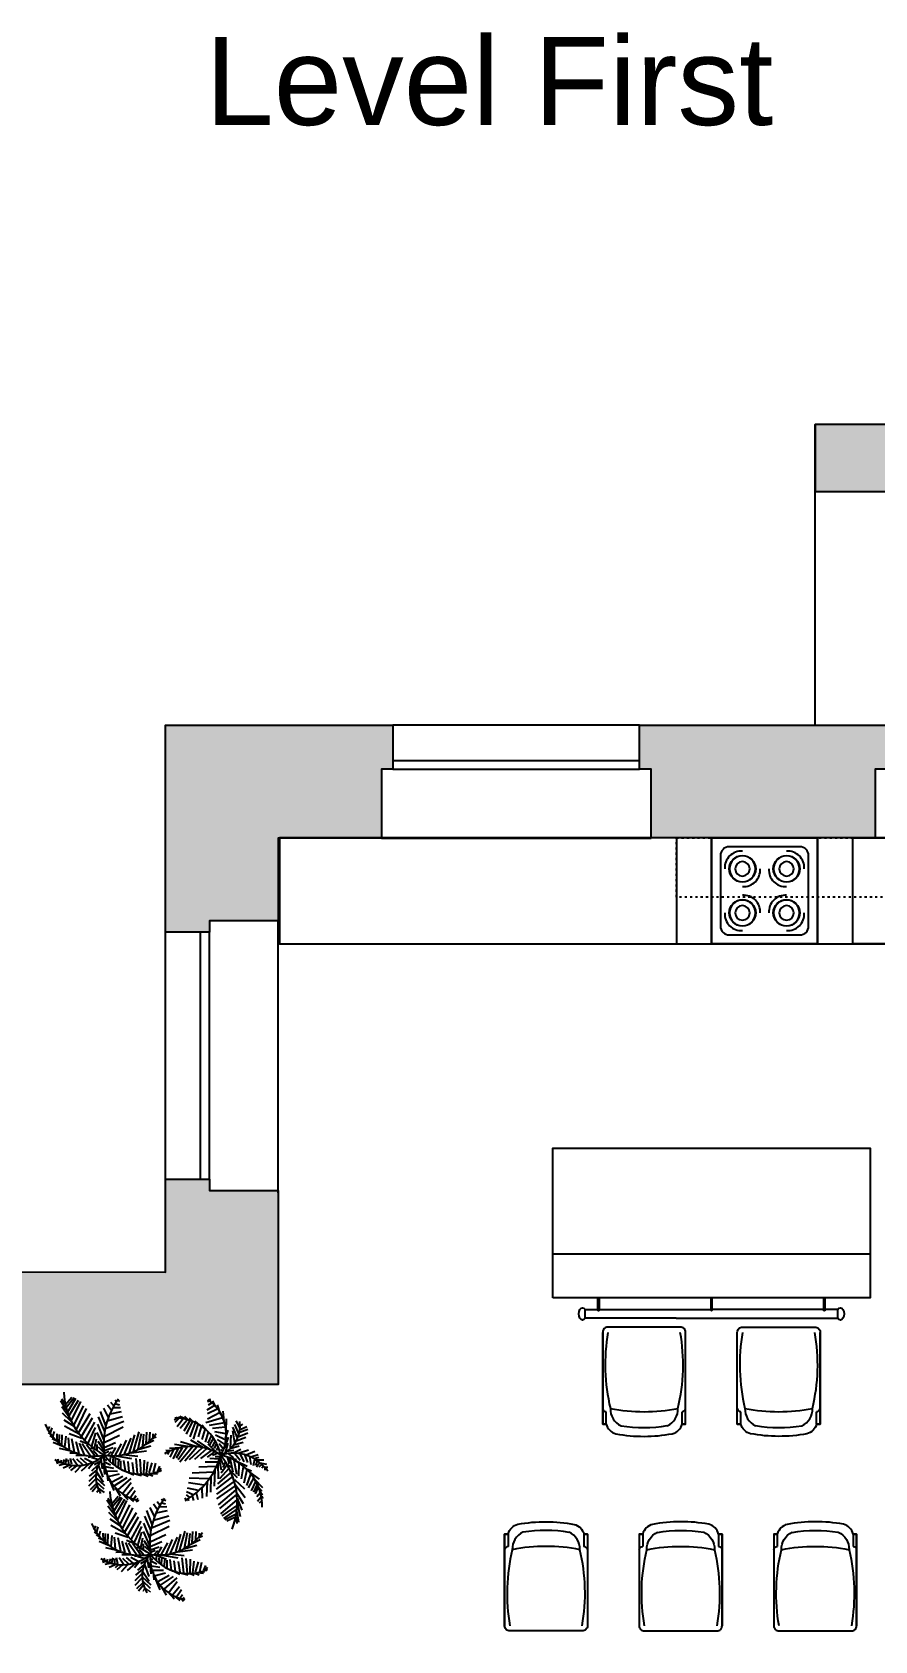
# Model space of a CAD drawing. Header units: millimetres. Extents: x 85048 to 158814, y 1395 to 38919.
# Drawn here: x 140445 to 145225, y 9225 to 18351 of the extents above; entities that cross this region are included whole.
import ezdxf

# ---------------------------------------------------------------- set-up
doc = ezdxf.new("R2010")
doc.units = ezdxf.units.MM
doc.linetypes.add('ACAD_ISO03W100', pattern=[30, 12, -18])
for name, color, linetype in [('furniture _san', 36, 'Continuous'), ('hatches', 8, 'Continuous'), ('wall', 5, 'Continuous')]:
    doc.layers.add(name, color=color, linetype=linetype)
doc.layers.add('txt', color=7, linetype='Continuous', lineweight=13)
doc.styles.get("Standard").update_dxf_attribs({"font": 'arial.ttf'})

# ---------------------------------------------------------------- blocks, each defined once
blk = doc.blocks.new('qweq443')
at = {"color": 0, "linetype": 'ByBlock'}
for points in [[(-1928, 1346), (-1361, 1912, -0.218656), (-1179, 1980), (1239, 1980, -0.267949), (1328, 1929), (1902, 1354, -0.414214), (1902, 1177), (787, 61, -0.190022), (646, 0), (-646, 0, -0.175263), (-783, 49), (-1922, 1188, -0.391474), (-1928, 1346, -1.414541)], [(-507, 1866), (520, 1866, -0.414214), (718, 1669), (718, 300, -0.414214), (520, 102), (-507, 102, -0.414214), (-705, 300), (-705, 1669, -0.414214), (-507, 1866, -0.767327)], [(847, 1464), (1209, 1773, -0.36828), (1326, 1773), (1760, 1339, -0.414214), (1760, 1184), (1090, 514, -0.57735), (798, 592), (798, 1346, -0.198062), (847, 1464, -1.003279)]]:
    blk.add_lwpolyline(points, format="xyb", dxfattribs=at)
blk.add_lwpolyline([(-1891, 1312), (-1326, 1877, -0.221211), (-1181, 1930), (1239, 1930, -0.296197), (1287, 1899), (1867, 1319, -0.414214), (1867, 1212), (751, 96, -0.188719), (646, 50), (-646, 50, -0.1719), (-749, 86), (-1886, 1224, -0.384159)], format="xyb", close=True, dxfattribs=at)
at = {"color": 8, "linetype": 'ByBlock'}
for points in [[(-705, 1547), (-1525, 1547)], [(-705, 1579), (-1507, 1579)], [(-688, 1750), (-1325, 1750)], [(-670, 1781), (-1307, 1781)], [(-705, 1345), (-1743, 1345)], [(-705, 1174), (-1720, 1174)], [(-705, 1376), (-1712, 1376)], [(-705, 1142), (-1688, 1142)], [(-705, 972), (-1507, 972)], [(-705, 940), (-1486, 940)], [(-705, 769), (-1315, 769)], [(-705, 738), (-1284, 738)], [(-705, 567), (-1113, 567)], [(-705, 535), (-1081, 535)], [(-705, 364), (-911, 364)], [(-705, 333), (-879, 333)]]:
    blk.add_lwpolyline(points, dxfattribs=at)
blk.add_lwpolyline([(-309, 1650), (315, 1650, -0.414214), (513, 1452), (513, 480, -0.414214), (315, 282), (-309, 282, -0.414214), (-507, 480), (-507, 1452, -0.414214), (-309, 1650, -0.767327)], format="xyb", dxfattribs=at)
at = {"color": 0, "linetype": 'ByBlock'}
for centre in [(282, 1451), (1116, 1309)]:
    blk.add_circle(centre, 201, dxfattribs=at)
at = {"color": 8, "linetype": 'ByBlock'}
for centre, radius in [((282, 1451), 134), ((282, 1451), 79.8), ((282, 1451), 30.4), ((1116, 1309), 134), ((1116, 1309), 79.8), ((1116, 1309), 30.4)]:
    blk.add_circle(centre, radius, dxfattribs=at)
blk = doc.blocks.new('kitchen furn 2 d')
at = {"color": 0}
for p, q in [((248.5, -600), (248.5, 0)), ((268.5, -600), (268.5, 0)), ((868.5, -600), (868.5, 0)), ((888.5, -600), (888.5, 0)), ((1076.6, -9.1), (1076.6, -600)), ((1096.6, -9.1), (1096.6, -600)), ((1116.6, -9.1), (1116.6, -600)), ((1716.6, 0), (1716.6, -600)), ((1736.6, 0), (1736.6, -600)), ((1756.6, 0), (1756.6, -600)), ((1756.6, -600), (2356.6, 0)), ((1756.6, 0), (2356.6, -600)), ((-643.4, -2441.9), (-643.4, -3041.9)), ((-43.4, -2441.9), (-43.4, -3041.9))]:
    blk.add_line(p, q, dxfattribs=at)
at = {"color": 0, "linetype": 'ByBlock'}
for p, q in [((520.8, -893.4), (237.9, -610.6)), ((248.5, -600), (531.4, -882.8)), ((520.8, -893.4), (531.2, -882.6)), ((531.4, -882.8), (520.8, -893.4))]:
    blk.add_line(p, q, dxfattribs=at)
at = {"color": 0, "ltscale": 600}
for p, q in [((-643.4, -2441.9), (-643.4, -3041.9)), ((-43.4, -2441.9), (-643.4, -2441.9)), ((-43.4, -3041.9), (-43.4, -2441.9)), ((-593.4, -2541.9), (-593.4, -2941.9)), ((-143.4, -2491.9), (-543.4, -2491.9)), ((-93.4, -2941.9), (-93.4, -2541.9)), ((-543.4, -2991.9), (-143.4, -2991.9)), ((-643.4, -3041.9), (-43.4, -3041.9))]:
    blk.add_line(p, q, dxfattribs=at)
at = {"color": 0, "linetype": 'ACAD_ISO03W100'}
blk.add_lwpolyline([(1716.6, 0), (1716.6, -359.1), (114.7, -359.1), (-308.4, -782.1), (-308.4, -3241.9), (-643.4, -3241.9), (-643.4, 0), (0, 0), (1716.6, 0)], dxfattribs=at)
at = {"color": 0}
blk.add_lwpolyline([(-43.4, -891.9), (248.5, -600), (2356.6, -600), (2356.6, 0), (-643.4, 0), (-643.4, -643.4), (-643.4, -5491.9), (-43.4, -5491.9), (-43.4, -891.9)], dxfattribs=at)
for points in [[(-643.4, -891.9), (-43.4, -891.9), (-43.4, -2241.9), (-643.4, -2241.9)], [(-643.4, -2441.9), (-43.4, -2441.9), (-43.4, -3041.9), (-643.4, -3041.9)], [(-43.4, -3041.9), (-643.4, -3041.9), (-643.4, -3241.9), (-43.4, -3241.9)]]:
    blk.add_lwpolyline(points, close=True, dxfattribs=at)
at = {"color": 0, "ltscale": 600}
for centre in [(-468.4, -2616.9), (-218.4, -2616.9), (-468.4, -2866.9), (-218.4, -2866.9)]:
    blk.add_circle(centre, 75, dxfattribs=at)
at = {"color": 0, "linetype": 'ACAD_ISO03W100'}
blk.add_arc((237.9, -610.6), 400, 224.68685, 314.47999, dxfattribs=at)
at = {"color": 0, "linetype": 'ByBlock'}
blk.add_arc((237.9, -610.6), 400, 315, 317.1491, dxfattribs=at)
at = {"color": 0, "ltscale": 600}
for centre, radius, start, end in [((-543.4, -2541.9), 50, 90, 180), ((-475.7, -2609.6), 93, 85.49745, 184.50255), ((-468.4, -2616.9), 73.8, 0, 180), ((-218.4, -2616.9), 73.8, 0, 180), ((-211.1, -2609.6), 93, 355.49745, 94.50255), ((-143.4, -2541.9), 50, 0, 90), ((-468.4, -2616.9), 73.8, 180, 0), ((-468.4, -2616.9), 41.3, 0, 180), ((-468.4, -2616.9), 41.3, 180, 0), ((-461.1, -2624.2), 93, 265.49745, 4.50255), ((-225.7, -2624.2), 93, 175.49745, 274.50255), ((-218.4, -2616.9), 73.8, 180, 0), ((-218.4, -2616.9), 41.3, 0, 180), ((-218.4, -2616.9), 41.3, 180, 0), ((-468.4, -2866.9), 73.8, 0, 180), ((-468.4, -2866.9), 41.3, 0, 180), ((-461.1, -2859.6), 93, 355.49745, 94.50255), ((-225.7, -2859.6), 93, 85.49745, 184.50255), ((-218.4, -2866.9), 73.8, 0, 180), ((-218.4, -2866.9), 41.3, 0, 180), ((-475.7, -2874.2), 93, 175.49745, 274.50255), ((-468.4, -2866.9), 73.8, 180, 0), ((-468.4, -2866.9), 41.3, 180, 0), ((-218.4, -2866.9), 73.8, 180, 0), ((-218.4, -2866.9), 41.3, 180, 0), ((-211.1, -2874.2), 93, 265.49745, 4.50255), ((-543.4, -2941.9), 50, 180, 270), ((-143.4, -2941.9), 50, 270, 0)]:
    blk.add_arc(centre, radius, start, end, dxfattribs=at)
at = {"color": 0, "xscale": 0.2500000000019715, "yscale": 0.2500000000019715, "rotation": 45}
blk.add_blockref('qweq443', (72.7, -716), dxfattribs=at)
blk = doc.blocks.new('bar 1')
h = blk.add_hatch(color=0)
edge = h.paths.add_edge_path()
edge.add_line((4.2, -850), (-4.2, -850))
edge.add_line((-4.2, -850), (-4.2, -915))
edge.add_ellipse((0.3, -915), major_axis=(0, -7.5), ratio=0.6, start_angle=-90, end_angle=90)
edge.add_line((4.8, -915), (4.8, -850))
edge.add_line((4.8, -850), (4.2, -850))
at = {"color": 0}
for p, q in [((-644.9, -915), (-644.9, -850)), ((-644.9, -850), (-635.9, -850)), ((-635.9, -850), (-635.9, -915)), ((4.2, -850), (-4.2, -850)), ((-4.2, -850), (-4.2, -915)), ((4.8, -850), (4.2, -850)), ((4.8, -915), (4.8, -850)), ((644.4, -850), (635.4, -850)), ((635.4, -850), (635.4, -915)), ((644.4, -915), (644.4, -850)), ((-716.9, -915), (-644.9, -915)), ((-716.9, -965), (-716.9, -915)), ((-200.3, -965), (-716.9, -965)), ((-635.9, -915), (-0.3, -915)), ((-200.3, -965), (716.4, -965)), ((635.4, -915), (-0.3, -915)), ((716.4, -915), (644.4, -915)), ((716.4, -965), (716.4, -915)), ((-596.6, -1565), (-596.6, -1495)), ((596.6, -1565), (596.6, -1495))]:
    blk.add_line(p, q, dxfattribs=at)
blk.add_lwpolyline([(-900, -850), (-900, 0), (900, 0), (900, -850)], close=True, dxfattribs=at)
for points in [[(-900, -600), (900, -600)], [(-596.6, -1565), (-616.6, -1565), (-616.6, -1045)], [(596.6, -1565), (616.6, -1565), (616.6, -1045)], [(-146.6, -1565), (-166.6, -1565), (-166.6, -1495)], [(146.6, -1565), (166.6, -1565), (166.6, -1495)]]:
    blk.add_lwpolyline(points, dxfattribs=at)
for points in [[(-616.6, -1045), (-616.6, -1565), (-596.6, -1565), (-596.6, -1565, 0.268172), (-541.3, -1620.5, 0.092665), (-221.8, -1619.8, 0.274698), (-166.6, -1565), (-166.6, -1565), (-146.6, -1565), (-146.6, -1045, 0.414214), (-176.6, -1015), (-586.6, -1015, 0.414214), (-616.6, -1045, 7.595754)], [(616.6, -1045), (616.6, -1565), (596.6, -1565), (596.6, -1565, -0.268172), (541.3, -1620.5, -0.092665), (221.8, -1619.8, -0.274698), (166.6, -1565), (166.6, -1565), (146.6, -1565), (146.6, -1045, -0.414214), (176.6, -1015), (586.6, -1015, -0.414214), (616.6, -1045, -7.595754)]]:
    blk.add_lwpolyline(points, format="xyb", dxfattribs=at)
for centre, radius, start, end in [((457.6, -1228.3), 1060.2, 170.0389, 193.51788), ((-1220.8, -1228.3), 1060.2, 346.48212, 9.9611), ((1220.8, -1228.3), 1060.2, 170.0389, 193.51788), ((-457.6, -1228.3), 1060.2, 346.48212, 9.9611), ((-594.3, -1472.1), 22.9, 193.16638, 264.16507), ((-470.6, -1480.9), 102.7, 177.33072, 245.84755), ((-381.6, -508.5), 986.5, 258.80003, 281.19997), ((-292.6, -1480.9), 102.7, 294.15245, 2.66928), ((-168.9, -1472.1), 22.9, 275.83493, 346.83362), ((168.9, -1472.1), 22.9, 193.16638, 264.16507), ((292.6, -1480.9), 102.7, 177.33072, 245.84755), ((381.6, -508.5), 986.5, 258.80003, 281.19997), ((470.6, -1480.9), 102.7, 294.15245, 2.66928), ((594.3, -1472.1), 22.9, 275.83493, 346.83362), ((-383.2, -765.5), 819.4, 260.91226, 279.31897), ((383.2, -765.5), 819.4, 260.68103, 279.08774)]:
    blk.add_arc(centre, radius, start, end, dxfattribs=at)
at = {"color": 0, "extrusion": (0, 0, -1)}
for centre, major_axis, start_param, end_param in [((-731.6, -940), (0, -35), -0.775193, 3.916786), ((731.1, -940), (0, -35), 2.366399, 7.058379), ((-640.4, -915), (0, -7.5), -1.570796, 1.570796), ((0.3, -915), (0, -7.5), 4.712389, 7.853982), ((639.9, -915), (0, -7.5), -1.570796, 1.570796)]:
    blk.add_ellipse(centre, major_axis=major_axis, ratio=0.6, start_param=start_param, end_param=end_param, dxfattribs=at)
blk = doc.blocks.new('chair 075')
at = {"color": 0}
blk.add_line((215, -550), (215, -480), dxfattribs=at)
blk.add_lwpolyline([(235, -30), (235, -550), (215, -550), (215, -550, -0.268172), (159.7, -605.5, -0.092665), (-159.8, -604.9, -0.274698), (-215, -550), (-215, -550), (-235, -550), (-235, -30, -0.414214), (-205, 0), (205, 0, -0.414214), (235, -30, -7.595754)], format="xyb", dxfattribs=at)
for points in [[(215, -550), (235, -550), (235, -30)], [(-235, -550), (-215, -550), (-215, -480)]]:
    blk.add_lwpolyline(points, dxfattribs=at)
for centre, radius, start, end in [((839.2, -213.4), 1060.2, 170.0389, 193.51788), ((-839.2, -213.4), 1060.2, 346.48212, 9.9611), ((-212.7, -457.2), 22.9, 193.16638, 264.16507), ((-89, -466), 102.7, 177.33072, 245.84755), ((0, 506.5), 986.5, 258.80003, 281.19997), ((89, -466), 102.7, 294.15245, 2.66928), ((212.7, -457.2), 22.9, 275.83493, 346.83362), ((1.6, 249.4), 819.4, 260.68103, 279.08774)]:
    blk.add_arc(centre, radius, start, end, dxfattribs=at)

msp = doc.modelspace()

# ---------------------------------------------------------------- hatches: boundary and pattern name
at = {"layer": 'hatches', "true_color": 0x474847}
h = msp.add_hatch(color=59, dxfattribs=at)
h.paths.add_polyline_path([(152605.9, 16125), (150446, 16125), (150446.1, 14419.5), (149601.5, 14419.5), (149601.5, 14169.7), (149666.5, 14169.7), (149666.5, 13779.4), (150771, 13779.4), (150771, 13379.2), (151086, 13379.2), (151086, 15485), (152540.9, 15485), (152540.9, 15875.2), (152605.9, 15875.2), (152605.9, 16125)])
h.paths.add_polyline_path([(153670.9, 15485), (153670.9, 15875.2), (153605.9, 15875.2), (153605.9, 16125), (154635.9, 16125), (154635.9, 15875.2), (154570.9, 15875.2), (154570.9, 15485)])
h.paths.add_polyline_path([(155700.9, 15485), (155700.9, 15875.2), (155635.9, 15875.2), (155635.9, 16125), (157860.9, 16125), (157860.9, 14025), (157600.9, 14025), (157600.9, 14175), (157220.9, 14175), (157220.9, 15485)])
h.paths.add_polyline_path([(151086, 12479.2), (151086, 10964.2), (157600.9, 10964.2), (157600.9, 11219.2), (157860.9, 11219.2), (157860.9, 10324.2), (156980.6, 10324.2), (156980.6, 9974.2), (156600.6, 9974.2), (156600.6, 10579.2), (154871, 10579.2), (154871, 9759.2), (154671, 9759.2), (154671, 9839.2), (154241, 9839.2), (154241, 10579.2), (152351, 10579.2), (152351, 10579.2), (151971, 10579.2), (151971, 10579.2), (150771, 10579.2), (150771, 12479.2)])
h.paths.add_polyline_path([(151411.4, 7079.4), (151411.4, 7199.4), (151991, 7199.4), (151991, 7799.4), (152111, 7799.4), (152111, 7199.4), (154241, 7199.4), (154241, 8209.3), (154671, 8209.3), (154671, 8289.3), (154871, 8289.3), (154871, 7719.3), (156600.6, 7719.3), (156600.6, 8119.3), (156980.6, 8119.3), (156980.6, 7079.3), (156080.8, 7079.5), (156080.8, 3019.4), (155075.6, 3019.4), (155075.6, 3149.4), (154725.4, 3149.4), (154725.4, 3339.4), (154790.4, 3339.4), (154790.4, 3659.4), (155440.8, 3659.4), (155440.8, 5669.4), (153401, 5669.4), (153401, 5789.4), (153501.1, 5787.2), (153501.1, 5887.2), (153621.1, 5887.2), (153621.1, 5787.2), (155440.8, 5789.4), (155440.8, 7079.4), (153621.1, 7077.2), (153621.1, 6687.2), (153501.1, 6687.2), (153501.1, 7077.2), (151991, 7079.4)])
h.paths.add_polyline_path([(153675.2, 3019.4), (152630, 3019.4), (152630, 1519.4), (150855.2, 1519.4), (150855.2, 1769.4), (150920.2, 1769.4), (150920.2, 2159.4), (151990.8, 2159.4), (151990.6, 5668.9), (151411.4, 5668.9), (151411.4, 5788.9), (152501, 5788.9), (152501, 5669.4), (152370.8, 5669.4), (152370.8, 3659.4), (153960.4, 3659.4), (153960.4, 3339.4), (154025.4, 3339.4), (154025.4, 3149.4), (153675.2, 3149.4)])
h.paths.add_polyline_path([(147340.8, 7869.4), (147340.8, 3659.4), (146770.7, 3659.4), (146770.7, 3269.4), (146705.7, 3269.4), (146705.7, 3019.4), (147080.7, 3019.3), (147080.7, 1519.4), (148855.6, 1519.4), (148855.6, 1769.4), (148790.6, 1769.4), (148790.6, 2159.4), (147720.8, 2159.4), (147720.8, 6429.3), (150290.9, 6429.3), (150290.9, 5668.9), (150511.4, 5668.9), (150511.4, 5788.9), (150410.9, 5788.9), (150410.9, 7079.4), (150511.4, 7079.4), (150511.4, 7199.4), (150290.9, 7199.4), (150290.9, 6549.3), (147720.8, 6549.3), (147720.8, 7869.4)])
h.paths.add_polyline_path([(144140.8, 2699.6), (144140.8, 3019.4), (143875.4, 3019.4), (143875.4, 3269.4), (143940.4, 3269.4), (143940.4, 3659.4), (144059.8, 3659.4), (145240.8, 3659.4), (145240.8, 3269.4), (145305.8, 3269.4), (145305.8, 3019.4), (145040.7, 3019.4), (145040.7, 2699.6)])
h.paths.add_polyline_path([(142475.8, 3019.4), (141200.8, 3019.4), (141200.8, 4194.4), (141450.8, 4194.4), (141450.8, 4129.4), (141840.8, 4129.4), (141840.8, 3659.4), (142410.8, 3659.4), (142410.8, 3269.4), (142475.8, 3269.4)])
h.paths.add_polyline_path([(140316.3, 6759.4), (141840.8, 6759.4), (141840.8, 5659.4), (141450.8, 5659.4), (141450.8, 5594.4), (141200.8, 5594.4), (141200.8, 6119.4), (140251.3, 6119.4), (140251.3, 6369.4), (140316.3, 6369.4), (140316.3, 6759.4)])
h.paths.add_polyline_path([(138250.8, 8119.4), (138250.8, 9319.4), (138500.8, 9319.4), (138500.8, 9254.4), (138890.8, 9254.4), (138890.8, 8184.4), (138500.8, 8184.4), (138500.8, 8119.4)])
h.paths.add_polyline_path([(140316.3, 10679.4), (140316.3, 11069.4), (140251.3, 11069.4), (140251.3, 11318.7), (141200.8, 11317.2), (141200.8, 11844.4), (141450.8, 11844.4), (141450.8, 11779.4), (141840.8, 11779.4), (141840.8, 10679.4)])
h.paths.add_polyline_path([(141840.8, 13309.4), (141450.8, 13309.4), (141450.8, 13244.4), (141200.8, 13244.4), (141200.8, 14419.5), (142490.8, 14419.4), (142490.8, 14169.4), (142425.8, 14169.4), (142425.8, 13779.1), (141840.8, 13779.1)])
h.paths.add_polyline_path([(143890.4, 14419.4), (145290.8, 14419.4), (145290.8, 14169.4), (145225.8, 14169.4), (145225.8, 13779.1), (143955.4, 13779.4), (143955.4, 14169.4), (143890.4, 14169.4)])
h.paths.add_polyline_path([(146690.7, 14419.4), (148601.5, 14419.4), (148601.5, 14169.7), (148536.5, 14169.7), (148536.5, 13779.4), (147980.8, 13779.4), (147980.8, 10589.2), (147722, 10589.2), (147722, 9569.4), (147341.8, 9569.4), (147341.8, 10679.4), (146669.3, 10679.4), (146669.3, 10779.2), (147341.8, 10779.2), (147340.8, 13779.4), (146755.7, 13779.4), (146755.7, 14169.4), (146690.7, 14169.4), (146690.7, 14419.4)])
h.paths.add_polyline_path([(149036, 16124.9), (148516, 16124.9), (148516, 15744.9), (149036, 15744.9)])
h.paths.add_polyline_path([(145405.6, 16125.2), (144885.6, 16125.2), (144885.6, 15745.2), (145405.6, 15745.2)])
edge = h.paths.add_edge_path()
edge.add_line((144885.6, 16125), (150446, 16125))

# ---------------------------------------------------------------- linework, layer by layer
at = {"layer": 'furniture _san', "color": 252, "ltscale": 100, "true_color": 0x8c8c8c}
for p, q in [((140639.9, 10534.6, 2.5), (140607.1, 10586.1, 2.5)), ((140632.9, 10566.6, 2.5), (140613.3, 10595.7, 2.5)), ((140634.4, 10565.6, 2.5), (140670.5, 10608, 2.5)), ((140638.7, 10549.1, 2.5), (140683.5, 10605, 2.5)), ((140645.5, 10520, 2.5), (140693.8, 10601.1, 2.5)), ((140655.5, 10502.5, 2.5), (140708.8, 10591.3, 2.5)), ((140924.2, 10580.4, 2.5), (140916.2, 10591.1, 2.5)), ((140930.5, 10590, 2.5), (140941, 10583.2, 2.5)), ((141457.2, 10581.6, 2.5), (141452.3, 10597.6, 2.5)), ((141487.4, 10552, 2.5), (141470.8, 10586.1, 2.5)), ((140659.5, 10489, 2.5), (140612.8, 10552.2, 2.5)), ((140668.6, 10466.6, 2.5), (140617.4, 10516.3, 2.5)), ((140666.8, 10470.5, 2.5), (140720.9, 10583.5, 2.5)), ((140681.6, 10447.2, 2.5), (140737.2, 10559.2, 2.5)), ((140696.4, 10423.9, 2.5), (140754.2, 10542.6, 2.5)), ((140708, 10405.4, 2.5), (140775.1, 10515.4, 2.5)), ((140857.9, 10412.3, 2.5), (140822.2, 10495.8, 2.5)), ((140863.4, 10447.1, 2.5), (140833.7, 10526.7, 2.5)), ((140877.9, 10492.6, 2.5), (140852, 10545, 2.5)), ((140871.1, 10472.3, 2.5), (140958.3, 10497.9, 2.5)), ((140894.4, 10531.2, 2.5), (140871.8, 10562.3, 2.5)), ((140887.4, 10513.8, 2.5), (140951.6, 10527, 2.5)), ((140907.7, 10558.2, 2.5), (140891.9, 10576.7, 2.5)), ((140901.4, 10548.6, 2.5), (140946.8, 10549.3, 2.5)), ((140919.4, 10569.8, 2.5), (140939.7, 10564.8, 2.5)), ((141316.4, 10481.7, 2.5), (141283.4, 10498.7, 2.5)), ((141333.9, 10475.9, 2.5), (141311.5, 10497.7, 2.5)), ((141479.6, 10559.8, 2.5), (141436.2, 10533.7, 2.5)), ((141452.4, 10584.8, 2.5), (141438.8, 10580.3, 2.5)), ((141495.2, 10539.9, 2.5), (141439.2, 10512.2, 2.5)), ((141510.8, 10520.1, 2.5), (141439.4, 10482.3, 2.5)), ((141462.1, 10574.1, 2.5), (141442.8, 10561.5, 2.5)), ((141513.8, 10511.3, 2.5), (141496.1, 10564, 2.5)), ((141534.3, 10471.2, 2.5), (141528.2, 10527.1, 2.5)), ((140535, 10419, 2.5), (140544.5, 10440.2, 2.5)), ((140548.3, 10396.6, 2.5), (140537.5, 10406.4, 2.5)), ((140548, 10399.5, 2.5), (140557.8, 10434.3, 2.5)), ((140562.3, 10382, 2.5), (140571.1, 10412, 2.5)), ((140686.6, 10438.5, 2.5), (140626.4, 10477.5, 2.5)), ((140711.5, 10397.7, 2.5), (140629.5, 10442.6, 2.5)), ((140726.5, 10387.9, 2.5), (140787.1, 10491.1, 2.5)), ((140744.3, 10362.6, 2.5), (140800.7, 10465.9, 2.5)), ((140761.7, 10343.1, 2.5), (140804.7, 10435.9, 2.5)), ((140782.7, 10329.5, 2.5), (140806, 10404.9, 2.5)), ((140850.9, 10329.1, 2.5), (140814.3, 10407.7, 2.5)), ((140851.9, 10366.8, 2.5), (140817.2, 10455.1, 2.5)), ((140853.1, 10385.2, 2.5), (140960.6, 10438.8, 2.5)), ((140860.6, 10429.7, 2.5), (140964.9, 10471.7, 2.5)), ((141019.7, 10299.1, 2.5), (141051.2, 10410.3, 2.5)), ((141091.1, 10343.2, 2.5), (141095.3, 10409, 2.5)), ((141110.9, 10360.5, 2.5), (141113.8, 10408, 2.5)), ((141263.2, 10487.7, 2.5), (141250.6, 10477.4, 2.5)), ((141275.8, 10485.2, 2.5), (141253.6, 10464.4, 2.5)), ((141265.1, 10489, 2.5), (141262.2, 10493.5, 2.5)), ((141300, 10481.7, 2.5), (141267.3, 10439.1, 2.5)), ((141288.3, 10486.9, 2.5), (141275.7, 10493.7, 2.5)), ((141323.3, 10475.4, 2.5), (141284.8, 10429, 2.5)), ((141338.8, 10472.6, 2.5), (141305.2, 10414.5, 2.5)), ((141353.3, 10467.1, 2.5), (141318.9, 10397.7, 2.5)), ((141359.1, 10466.6, 2.5), (141336.7, 10488.4, 2.5)), ((141368.8, 10464.3, 2.5), (141339.3, 10383.1, 2.5)), ((141385.4, 10451.5, 2.5), (141358.7, 10370.1, 2.5)), ((141398.9, 10447.5, 2.5), (141369.7, 10471.3, 2.5)), ((141403.8, 10440, 2.5), (141386.7, 10381.8, 2.5)), ((141425.2, 10423.9, 2.5), (141407.1, 10367.3, 2.5)), ((141439.8, 10414.1, 2.5), (141408.6, 10449.5, 2.5)), ((141442.7, 10409.6, 2.5), (141425.6, 10351.5, 2.5)), ((141524.5, 10490.5, 2.5), (141430.8, 10461.8, 2.5)), ((141535.4, 10461.2, 2.5), (141448.3, 10447.5, 2.5)), ((141540.3, 10436.6, 2.5), (141467.8, 10430.2, 2.5)), ((141545.4, 10399.3, 2.5), (141480.5, 10410.6, 2.5)), ((141541.7, 10375.5, 2.5), (141556.9, 10419.6, 2.5)), ((141546.3, 10414.8, 2.5), (141547.8, 10484.2, 2.5)), ((141611.4, 10373.6, 2.5), (141583.9, 10437.1, 2.5)), ((141595.1, 10348.1, 2.5), (141584, 10415.8, 2.5)), ((141619, 10395.7, 2.5), (141595.4, 10453.1, 2.5)), ((141623.6, 10435.1, 2.5), (141602.1, 10472.4, 2.5)), ((141618.1, 10384.4, 2.5), (141668.3, 10404.2, 2.5)), ((141623.8, 10409.5, 2.5), (141668.2, 10425.5, 2.5)), ((141639, 10453.6, 2.5), (141625.5, 10444.8, 2.5)), ((141625.6, 10423.5, 2.5), (141663.3, 10441.5, 2.5)), ((140568.6, 10375.2, 2.5), (140547.5, 10388.9, 2.5)), ((140585.7, 10358.7, 2.5), (140559.1, 10370.4, 2.5)), ((140622.5, 10326.5, 2.5), (140563.6, 10351, 2.5)), ((140587.2, 10357.7, 2.5), (140586.4, 10399.3, 2.5)), ((140598.2, 10345, 2.5), (140599.4, 10396.3, 2.5)), ((140665.9, 10301.1, 2.5), (140600.7, 10316, 2.5)), ((140613.3, 10335.3, 2.5), (140615.2, 10394.3, 2.5)), ((140631.3, 10323.6, 2.5), (140637.3, 10385.5, 2.5)), ((140656.6, 10309.9, 2.5), (140650.8, 10376.7, 2.5)), ((140727.8, 10373.4, 2.5), (140654.6, 10398.9, 2.5)), ((140686.2, 10296.1, 2.5), (140671.1, 10371.7, 2.5)), ((140711.1, 10288.3, 2.5), (140694, 10354.2, 2.5)), ((140741.6, 10279.4, 2.5), (140714.5, 10346.3, 2.5)), ((140772.2, 10336.3, 2.5), (140717.8, 10357.9, 2.5)), ((140776.3, 10273.4, 2.5), (140729.1, 10342.4, 2.5)), ((140800.3, 10274.2, 2.5), (140753.6, 10337.4, 2.5)), ((140804.3, 10310, 2.5), (140775.2, 10317.9, 2.5)), ((140799.5, 10315.8, 2.5), (140810.3, 10371.9, 2.5)), ((140814.6, 10306.1, 2.5), (140814.6, 10339, 2.5)), ((140851.4, 10306.8, 2.5), (140818.8, 10355.4, 2.5)), ((140855.7, 10290.3, 2.5), (140821.6, 10323.4, 2.5)), ((140852.9, 10322.3, 2.5), (140918.6, 10351, 2.5)), ((140853.4, 10349.4, 2.5), (140940.6, 10391.5, 2.5)), ((140854.4, 10304.9, 2.5), (140904.1, 10322, 2.5)), ((140892.6, 10274.6, 2.5), (140919.6, 10321.2, 2.5)), ((140915.1, 10276.4, 2.5), (140951.9, 10343, 2.5)), ((140943.2, 10280.2, 2.5), (140980, 10363.2, 2.5)), ((140968.3, 10285.8, 2.5), (141007.3, 10375.7, 2.5)), ((140997.3, 10294.4, 2.5), (141027.1, 10393, 2.5)), ((141044.2, 10310.6, 2.5), (141117.7, 10331.5, 2.5)), ((141046.7, 10314.4, 2.5), (141064.7, 10401.5, 2.5)), ((141072.3, 10330.7, 2.5), (141079.2, 10397.5, 2.5)), ((141079, 10334.6, 2.5), (141136.2, 10363.3, 2.5)), ((141128.2, 10374, 2.5), (141148.7, 10382.6, 2.5)), ((141131.7, 10382.7, 2.5), (141131.6, 10399.1, 2.5)), ((141287.3, 10319.5, 2.5), (141223.5, 10316.5, 2.5)), ((141272.8, 10316.5, 2.5), (141242.2, 10258.1, 2.5)), ((141328.9, 10327.2, 2.5), (141253.4, 10338.1, 2.5)), ((141295.1, 10320.2, 2.5), (141261.5, 10262.1, 2.5)), ((141325.1, 10324.7, 2.5), (141273.2, 10252.6, 2.5)), ((141356, 10327.7, 2.5), (141282, 10239, 2.5)), ((141368.6, 10329.4, 2.5), (141287.2, 10353.6, 2.5)), ((141378.3, 10322.9, 2.5), (141311, 10245, 2.5)), ((141408.4, 10318.9, 2.5), (141336.1, 10252.8, 2.5)), ((141416.1, 10319.6, 2.5), (141344.2, 10362.8, 2.5)), ((141433.6, 10313.9, 2.5), (141366.1, 10253, 2.5)), ((141464.6, 10304.1, 2.5), (141382, 10359.5, 2.5)), ((141462.2, 10392.3, 2.5), (141442.1, 10347.2, 2.5)), ((141490.8, 10293.3, 2.5), (141444.1, 10339.9, 2.5)), ((141472.9, 10375.8, 2.5), (141450.9, 10337.9, 2.5)), ((141482.7, 10360.7, 2.5), (141466.4, 10326.6, 2.5)), ((141488.6, 10343.1, 2.5), (141478.1, 10317.1, 2.5)), ((141543.7, 10363.9, 2.5), (141484.4, 10391.8, 2.5)), ((141498.4, 10323.8, 2.5), (141488.8, 10304.8, 2.5)), ((141537, 10340.4, 2.5), (141497.2, 10368, 2.5)), ((141529.4, 10314, 2.5), (141505, 10343.1, 2.5)), ((141557.1, 10381.2, 2.5), (141536.2, 10320.6, 2.5)), ((141555.4, 10345.9, 2.5), (141540.2, 10293.2, 2.5)), ((141572.5, 10391.2, 2.5), (141568.1, 10317.8, 2.5)), ((141573.9, 10317.3, 2.5), (141619.4, 10331.8, 2.5)), ((141583.8, 10289.4, 2.5), (141629.2, 10312.5, 2.5)), ((141588.3, 10337.3, 2.5), (141641.5, 10352.6, 2.5)), ((141601.8, 10358.9, 2.5), (141656.8, 10379.6, 2.5)), ((140588.2, 10247.3, 2.5), (140580.2, 10241.5, 2.5)), ((140604.5, 10239.5, 2.5), (140582.5, 10231.9, 2.5)), ((140597.3, 10241.5, 2.5), (140591.8, 10256, 2.5)), ((140633.9, 10228.7, 2.5), (140596.3, 10220.2, 2.5)), ((140607.6, 10237.5, 2.5), (140612.1, 10251.1, 2.5)), ((140619.6, 10229.7, 2.5), (140628.9, 10253.9, 2.5)), ((140662.7, 10223.7, 2.5), (140620.4, 10204.5, 2.5)), ((140635.1, 10230.6, 2.5), (140642.6, 10258.6, 2.5)), ((140652.7, 10224.7, 2.5), (140651.7, 10252.8, 2.5)), ((140699.5, 10290.3, 2.5), (140658.4, 10289.5, 2.5)), ((140669.7, 10224.6, 2.5), (140662.4, 10259.5, 2.5)), ((140702.8, 10219.6, 2.5), (140676.7, 10258.4, 2.5)), ((140757.7, 10274.4, 2.5), (140692.3, 10275.8, 2.5)), ((140733.9, 10221.3, 2.5), (140698.3, 10255.4, 2.5)), ((140756, 10228.9, 2.5), (140719.1, 10261.1, 2.5)), ((140768.8, 10228.9, 2.5), (140722.7, 10187.5, 2.5)), ((140785, 10237.5, 2.5), (140741.9, 10260, 2.5)), ((140807.6, 10272.2, 2.5), (140762.7, 10265.7, 2.5)), ((140796.1, 10241.3, 2.5), (140764, 10201.8, 2.5)), ((140817.6, 10254.7, 2.5), (140782.8, 10263.6, 2.5)), ((140817.4, 10274.1, 2.5), (140790.5, 10305.2, 2.5)), ((140832.7, 10245, 2.5), (140797.6, 10223.9, 2.5)), ((140847.8, 10152.9, 2.5), (140821.9, 10221.8, 2.5)), ((140845, 10201.3, 2.5), (140837.4, 10255.6, 2.5)), ((140857.8, 10168.3, 2.5), (140852.2, 10232.3, 2.5)), ((140854.5, 10255.5, 2.5), (140867.8, 10249.6, 2.5)), ((140855.7, 10290.3, 2.5), (140880.3, 10301.8, 2.5)), ((140855.7, 10241, 2.5), (140889.9, 10224.3, 2.5)), ((140876.5, 10279.6, 2.5), (140896.1, 10299.8, 2.5)), ((140882.5, 10275.7, 2.5), (140944.2, 10252.1, 2.5)), ((140888.1, 10244.7, 2.5), (140889.1, 10265.9, 2.5)), ((140904.9, 10231, 2.5), (140903.9, 10259.1, 2.5)), ((140910.9, 10276.5, 2.5), (141008.9, 10259.5, 2.5)), ((140917.4, 10217.4, 2.5), (140918.4, 10255.1, 2.5)), ((140932.5, 10207.6, 2.5), (140937.2, 10251.2, 2.5)), ((140949, 10196.9, 2.5), (140949, 10246.2, 2.5)), ((140961.5, 10282, 2.5), (141044.7, 10271.8, 2.5)), ((140973.9, 10189, 2.5), (140965.8, 10249.1, 2.5)), ((140995.7, 10183, 2.5), (140989.1, 10242.1, 2.5)), ((141008.9, 10292.4, 2.5), (141093.1, 10303.5, 2.5)), ((141021.7, 10177.1, 2.5), (141013.7, 10237.2, 2.5)), ((141043.3, 10174.1, 2.5), (141034.5, 10259.3, 2.5)), ((141063.6, 10169.1, 2.5), (141057.5, 10255.3, 2.5)), ((141078.9, 10172.9, 2.5), (141082.1, 10250.3, 2.5)), ((141094.4, 10173.8, 2.5), (141101.4, 10240.5, 2.5)), ((141109.7, 10177.6, 2.5), (141126, 10235.6, 2.5)), ((141133.6, 10181.3, 2.5), (141146.1, 10233.5, 2.5)), ((141226.4, 10303.5, 2.5), (141204.2, 10304, 2.5)), ((141219.7, 10297, 2.5), (141213, 10281.9, 2.5)), ((141247.7, 10308.7, 2.5), (141225.7, 10266.6, 2.5)), ((141460.7, 10305.8, 2.5), (141400, 10260, 2.5)), ((141498.9, 10238.6, 2.5), (141427.2, 10239.1, 2.5)), ((141482.1, 10298.3, 2.5), (141438.4, 10266.7, 2.5)), ((141504.6, 10255.1, 2.5), (141452.3, 10259.7, 2.5)), ((141494.7, 10287.2, 2.5), (141468.6, 10276.7, 2.5)), ((141509.3, 10268.9, 2.5), (141482.2, 10268.4, 2.5)), ((141497.9, 10231.6, 2.5), (141499.4, 10144.8, 2.5)), ((141506.5, 10252.1, 2.5), (141516.5, 10194.5, 2.5)), ((141509.3, 10268.9, 2.5), (141527, 10224.8, 2.5)), ((141524.7, 10300.3, 2.5), (141514.9, 10311, 2.5)), ((141550.3, 10222.8, 2.5), (141517.6, 10175.9, 2.5)), ((141540.5, 10237.8, 2.5), (141527.1, 10207.7, 2.5)), ((141548.3, 10230, 2.5), (141571.6, 10211, 2.5)), ((141548.9, 10301, 2.5), (141589.5, 10306, 2.5)), ((141551, 10268.1, 2.5), (141562.8, 10228.8, 2.5)), ((141558.6, 10285.9, 2.5), (141586.8, 10263.6, 2.5)), ((141560.7, 10265.9, 2.5), (141604.3, 10253.6, 2.5)), ((141566.5, 10261.1, 2.5), (141583.4, 10184.4, 2.5)), ((141588.8, 10252.1, 2.5), (141603.8, 10169.8, 2.5)), ((141595.4, 10288.4, 2.5), (141625.6, 10250.3, 2.5)), ((141605.3, 10243.5, 2.5), (141664.6, 10215.7, 2.5)), ((141613.8, 10289.7, 2.5), (141672.7, 10308.7, 2.5)), ((141618, 10232.5, 2.5), (141615.5, 10160.3, 2.5)), ((141625.4, 10284.4, 2.5), (141646, 10240, 2.5)), ((141648.7, 10282.4, 2.5), (141667.3, 10236.7, 2.5)), ((141658.4, 10280.1, 2.5), (141707.6, 10301.4, 2.5)), ((141677.8, 10271.3, 2.5), (141685.8, 10225.2, 2.5)), ((141684.6, 10269.3, 2.5), (141726.1, 10281.3, 2.5)), ((141706, 10253.2, 2.5), (141698.4, 10218.4, 2.5)), ((141705, 10259, 2.5), (141730.1, 10266.8, 2.5)), ((141721.5, 10246.2, 2.5), (141711, 10220.1, 2.5)), ((141712.8, 10251.2, 2.5), (141759.2, 10251.4, 2.5)), ((141735.1, 10233.7, 2.5), (141716.9, 10211.1, 2.5)), ((141749.7, 10228.1, 2.5), (141731.4, 10209.9, 2.5)), ((141737.1, 10234.9, 2.5), (141774.8, 10227.4, 2.5)), ((140673, 10219.7, 2.5), (140653.2, 10202.4, 2.5)), ((140695.8, 10218.6, 2.5), (140662.7, 10190.7, 2.5)), ((140724.1, 10219.4, 2.5), (140687.8, 10179.9, 2.5)), ((140803.4, 10140.6, 2.5), (140765.6, 10102.1, 2.5)), ((140807.9, 10170.6, 2.5), (140766.1, 10129.2, 2.5)), ((140811.4, 10195.7, 2.5), (140769.1, 10160.1, 2.5)), ((140816.4, 10219.9, 2.5), (140780.8, 10188.1, 2.5)), ((140805.2, 10153.1, 2.5), (140856.1, 10106.4, 2.5)), ((140807.2, 10129.9, 2.5), (140852.1, 10087, 2.5)), ((140809.7, 10183.1, 2.5), (140847.3, 10125.8, 2.5)), ((140859.5, 10213.8, 2.5), (140907.2, 10204.9, 2.5)), ((140863.1, 10189.6, 2.5), (140928.5, 10188.3, 2.5)), ((140869.6, 10179.9, 2.5), (140873.6, 10133.4, 2.5)), ((140875.9, 10156.6, 2.5), (140939.8, 10172.7, 2.5)), ((140881.4, 10142.1, 2.5), (140908.2, 10078, 2.5)), ((140895.7, 10124.6, 2.5), (140959.3, 10160, 2.5)), ((140910.2, 10104.1, 2.5), (140984.2, 10152.1, 2.5)), ((140932.1, 10081.8, 2.5), (141006, 10146.2, 2.5)), ((140978.4, 10186.1, 2.5), (141021.3, 10166.4, 2.5)), ((141029.3, 10172.2, 2.5), (141065.6, 10162.3, 2.5)), ((141073.4, 10171, 2.5), (141102.7, 10160.2, 2.5)), ((141100.2, 10172.8, 2.5), (141129.6, 10162, 2.5)), ((141118.5, 10174.6, 2.5), (141155.6, 10172.5, 2.5)), ((141146.3, 10181.2, 2.5), (141160.6, 10180.2, 2.5)), ((141157.1, 10187.9, 2.5), (141168.9, 10216, 2.5)), ((141168.4, 10188.9, 2.5), (141172.9, 10185.9, 2.5)), ((141169.6, 10190.8, 2.5), (141176.9, 10205.3, 2.5)), ((141448.1, 10143.6, 2.5), (141335.8, 10147.7, 2.5)), ((141473, 10181.2, 2.5), (141353, 10176, 2.5)), ((141487.4, 10214, 2.5), (141390.6, 10211.1, 2.5)), ((141457.7, 10158.4, 2.5), (141456.3, 10067.7, 2.5)), ((141481.7, 10197.5, 2.5), (141477.4, 10102.7, 2.5)), ((141581.6, 10157.6, 2.5), (141488.1, 10086.2, 2.5)), ((141573.7, 10182.4, 2.5), (141496.7, 10115.3, 2.5)), ((141560.1, 10203.5, 2.5), (141508.1, 10144.1, 2.5)), ((141566.9, 10192.9, 2.5), (141607.8, 10151, 2.5)), ((141592.4, 10141, 2.5), (141648.8, 10087.8, 2.5)), ((141642.3, 10211.9, 2.5), (141631.1, 10144.7, 2.5)), ((141661.8, 10194.6, 2.5), (141644.8, 10119.4, 2.5)), ((141652, 10205.4, 2.5), (141689.9, 10189.3, 2.5)), ((141683.2, 10170, 2.5), (141661.3, 10106.6, 2.5)), ((141700.8, 10147.2, 2.5), (141670.1, 10093.1, 2.5)), ((141678.3, 10181.8, 2.5), (141731.8, 10141.7, 2.5)), ((141712.5, 10129.1, 2.5), (141686.6, 10076, 2.5)), ((141707.6, 10140.9, 2.5), (141751.4, 10094.5, 2.5)), ((141757.5, 10216.1, 2.5), (141747.9, 10205.6, 2.5)), ((141759.4, 10213.1, 2.5), (141782.7, 10211.1, 2.5)), ((141765.3, 10208.3, 2.5), (141764.4, 10192.8, 2.5)), ((141771.1, 10199.3, 2.5), (141780.8, 10201.3, 2.5)), ((140808.4, 10115.4, 2.5), (140774.4, 10082.6, 2.5)), ((140812.5, 10101.8, 2.5), (140785.4, 10070, 2.5)), ((140812.5, 10068.9, 2.5), (140821.3, 10082.4, 2.5)), ((140819, 10092.1, 2.5), (140853.9, 10066.7, 2.5)), ((140896.4, 10002.9, 2.5), (140932.4, 10045.3, 2.5)), ((140900.6, 9986.4, 2.5), (140945.5, 10042.3, 2.5)), ((140907.4, 9957.3, 2.5), (140955.7, 10038.4, 2.5)), ((140915.3, 10095.4, 2.5), (140943.6, 10046.8, 2.5)), ((140950.4, 10067.1, 2.5), (140988, 10026.2, 2.5)), ((140956.7, 10060.3, 2.5), (141006.5, 10123.9, 2.5)), ((140979, 10048.6, 2.5), (141018.8, 10096.8, 2.5)), ((140991, 10040.8, 2.5), (141020.1, 10016.4, 2.5)), ((141001.3, 10036.8, 2.5), (141030.3, 10078.3, 2.5)), ((141023.1, 10030.9, 2.5), (141035.6, 10050.2, 2.5)), ((141362.4, 10051.7, 2.5), (141320.7, 10069.5, 2.5)), ((141337.3, 10039.7, 2.5), (141320.8, 10052.5, 2.5)), ((141389.4, 10077.7, 2.5), (141325.4, 10091.8, 2.5)), ((141421.2, 10109, 2.5), (141331.1, 10121.2, 2.5)), ((141352.8, 10045.4, 2.5), (141359.7, 10022.1, 2.5)), ((141375.9, 10064.7, 2.5), (141383.9, 10027.1, 2.5)), ((141406.7, 10093.3, 2.5), (141409, 10034.9, 2.5)), ((141438.5, 10128.8, 2.5), (141433.2, 10044.1, 2.5)), ((141587.6, 10127.2, 2.5), (141490.2, 10057.6, 2.5)), ((141597.4, 10103.7, 2.5), (141491.3, 10030.5, 2.5)), ((141600.4, 10082.1, 2.5), (141499.3, 9997.2, 2.5)), ((141604.5, 10054.8, 2.5), (141508.1, 9975.1, 2.5)), ((141597.4, 10112.2, 2.5), (141653.9, 10037.7, 2.5)), ((141603.4, 10064.8, 2.5), (141642.5, 10004.6, 2.5)), ((141722.2, 10114.1, 2.5), (141700.2, 10067.7, 2.5)), ((141727.2, 10098.1, 2.5), (141710.9, 10059.7, 2.5)), ((141739.9, 10065.7, 2.5), (141719.7, 10041.9, 2.5)), ((141745.9, 10043.9, 2.5), (141722.8, 10016.1, 2.5)), ((141728.2, 10096.5, 2.5), (141747.6, 10075, 2.5)), ((141737, 10074.5, 2.5), (141750.7, 10053.4, 2.5)), ((141746.8, 10046.6, 2.5), (141752.7, 10033.4, 2.5)), ((140901.9, 9971.9, 2.5), (140869, 10023.4, 2.5)), ((140921.5, 9926.3, 2.5), (140874.8, 9989.5, 2.5)), ((140894.8, 10003.9, 2.5), (140875.3, 10033, 2.5)), ((140930.5, 9903.9, 2.5), (140879.3, 9953.6, 2.5)), ((140917.4, 9939.8, 2.5), (140970.8, 10028.6, 2.5)), ((140928.8, 9907.8, 2.5), (140982.8, 10020.8, 2.5)), ((140943.6, 9884.5, 2.5), (140999.1, 9996.5, 2.5)), ((140958.4, 9861.2, 2.5), (141016.2, 9979.9, 2.5)), ((140969.9, 9842.7, 2.5), (141037, 9952.7, 2.5)), ((141030.6, 10026, 2.5), (141041.7, 10013.4, 2.5)), ((141036.4, 10025, 2.5), (141046.9, 10034.6, 2.5)), ((141125.3, 9884.4, 2.5), (141095.7, 9964, 2.5)), ((141139.8, 9929.9, 2.5), (141114, 9982.3, 2.5)), ((141156.3, 9968.5, 2.5), (141133.8, 9999.6, 2.5)), ((141149.3, 9951.1, 2.5), (141213.5, 9964.3, 2.5)), ((141169.6, 9995.5, 2.5), (141153.8, 10014, 2.5)), ((141163.3, 9985.9, 2.5), (141208.7, 9986.6, 2.5)), ((141186.1, 10017.7, 2.5), (141178.1, 10028.4, 2.5)), ((141181.4, 10007.1, 2.5), (141201.7, 10002.1, 2.5)), ((141192.4, 10027.4, 2.5), (141202.9, 10020.5, 2.5)), ((141319, 10025.6, 2.5), (141312.2, 10036.2, 2.5)), ((141328.7, 10031.9, 2.5), (141331.6, 10018.9, 2.5)), ((141608.5, 10027.4, 2.5), (141513.1, 9946.3, 2.5)), ((141605.8, 9993.6, 2.5), (141520.9, 9934.2, 2.5)), ((141607.8, 9973.5, 2.5), (141530.7, 9919.2, 2.5)), ((141606.9, 9958, 2.5), (141616, 9897.6, 2.5)), ((141607.6, 10007.6, 2.5), (141624.5, 9930.9, 2.5)), ((141608.5, 10031.7, 2.5), (141635, 9965.5, 2.5)), ((141749.9, 10020.8, 2.5), (141732.5, 10005.3, 2.5)), ((140796.9, 9856.3, 2.5), (140806.4, 9877.5, 2.5)), ((140810, 9836.8, 2.5), (140819.7, 9871.6, 2.5)), ((140948.6, 9875.8, 2.5), (140888.4, 9914.8, 2.5)), ((140973.4, 9835, 2.5), (140891.4, 9880, 2.5)), ((140988.5, 9825.2, 2.5), (141049.1, 9928.4, 2.5)), ((141006.3, 9799.9, 2.5), (141062.6, 9903.2, 2.5)), ((141023.6, 9780.5, 2.5), (141066.7, 9873.2, 2.5)), ((141113.8, 9804.2, 2.5), (141079.2, 9892.5, 2.5)), ((141119.8, 9849.6, 2.5), (141084.2, 9933.1, 2.5)), ((141115.1, 9822.5, 2.5), (141222.6, 9876.2, 2.5)), ((141122.6, 9867, 2.5), (141226.8, 9909, 2.5)), ((141133.1, 9909.6, 2.5), (141220.3, 9935.2, 2.5)), ((141602.2, 9944.2, 2.5), (141538.5, 9911.4, 2.5)), ((141599.4, 9927.4, 2.5), (141549.2, 9903.4, 2.5)), ((141600.3, 9925.9, 2.5), (141606.4, 9891.3, 2.5)), ((140810.2, 9833.9, 2.5), (140799.4, 9843.7, 2.5)), ((140830.6, 9812.5, 2.5), (140809.5, 9826.2, 2.5)), ((140847.6, 9796, 2.5), (140821, 9807.7, 2.5)), ((140824.3, 9819.3, 2.5), (140833, 9849.3, 2.5)), ((140884.5, 9763.8, 2.5), (140825.6, 9788.4, 2.5)), ((140849.1, 9795, 2.5), (140848.3, 9836.6, 2.5)), ((140860.2, 9782.4, 2.5), (140861.4, 9833.7, 2.5)), ((140875.2, 9772.6, 2.5), (140877.2, 9831.6, 2.5)), ((140893.3, 9760.9, 2.5), (140899.2, 9822.8, 2.5)), ((140918.6, 9747.2, 2.5), (140912.8, 9814, 2.5)), ((140989.7, 9810.7, 2.5), (140916.5, 9836.2, 2.5)), ((140948.2, 9733.4, 2.5), (140933.1, 9809.1, 2.5)), ((140973, 9725.6, 2.5), (140955.9, 9791.5, 2.5)), ((141003.6, 9716.7, 2.5), (140976.5, 9783.6, 2.5)), ((141034.1, 9773.6, 2.5), (140979.7, 9795.2, 2.5)), ((141038.2, 9710.7, 2.5), (140991, 9779.7, 2.5)), ((141062.3, 9711.5, 2.5), (141015.6, 9774.7, 2.5)), ((141044.7, 9766.8, 2.5), (141067.9, 9842.2, 2.5)), ((141061.5, 9753.1, 2.5), (141072.2, 9809.2, 2.5)), ((141112.9, 9766.4, 2.5), (141076.2, 9845, 2.5)), ((141076.5, 9743.4, 2.5), (141076.5, 9776.3, 2.5)), ((141113.4, 9744.1, 2.5), (141080.8, 9792.7, 2.5)), ((141114.9, 9759.6, 2.5), (141180.5, 9788.3, 2.5)), ((141115.4, 9786.7, 2.5), (141202.6, 9828.8, 2.5)), ((141177.1, 9713.8, 2.5), (141213.9, 9780.4, 2.5)), ((141205.2, 9717.5, 2.5), (141242, 9800.5, 2.5)), ((141230.2, 9723.1, 2.5), (141269.3, 9813, 2.5)), ((141259.3, 9731.7, 2.5), (141289.1, 9830.3, 2.5)), ((141281.6, 9736.4, 2.5), (141313.1, 9847.6, 2.5)), ((141306.2, 9747.9, 2.5), (141379.6, 9768.8, 2.5)), ((141308.7, 9751.7, 2.5), (141326.7, 9838.8, 2.5)), ((141334.2, 9768.1, 2.5), (141341.2, 9834.8, 2.5)), ((141341, 9771.9, 2.5), (141398.1, 9800.6, 2.5)), ((141353, 9780.5, 2.5), (141357.2, 9846.3, 2.5)), ((141372.8, 9797.8, 2.5), (141375.8, 9845.3, 2.5)), ((141390.1, 9811.3, 2.5), (141410.7, 9819.9, 2.5)), ((141393.6, 9820, 2.5), (141393.6, 9836.5, 2.5)), ((140850.2, 9684.6, 2.5), (140842.2, 9678.9, 2.5)), ((140866.5, 9676.8, 2.5), (140844.4, 9669.2, 2.5)), ((140859.2, 9678.8, 2.5), (140853.7, 9693.3, 2.5)), ((140927.9, 9738.4, 2.5), (140862.7, 9753.3, 2.5)), ((140869.5, 9674.8, 2.5), (140874, 9688.4, 2.5)), ((140881.5, 9667, 2.5), (140890.8, 9691.2, 2.5)), ((140897.1, 9667.9, 2.5), (140904.6, 9695.9, 2.5)), ((140914.6, 9662, 2.5), (140913.6, 9690.1, 2.5)), ((140961.5, 9727.6, 2.5), (140920.4, 9726.8, 2.5)), ((140931.7, 9661.9, 2.5), (140924.4, 9696.8, 2.5)), ((140964.8, 9656.9, 2.5), (140938.7, 9695.7, 2.5)), ((141019.6, 9711.7, 2.5), (140954.2, 9713.1, 2.5)), ((140995.9, 9658.6, 2.5), (140960.2, 9692.7, 2.5)), ((141017.9, 9666.2, 2.5), (140981, 9698.4, 2.5)), ((141047, 9674.8, 2.5), (141003.9, 9697.3, 2.5)), ((141069.5, 9709.5, 2.5), (141024.7, 9703, 2.5)), ((141058, 9678.6, 2.5), (141026, 9639.1, 2.5)), ((141066.2, 9747.3, 2.5), (141037.2, 9755.2, 2.5)), ((141079.6, 9692, 2.5), (141044.7, 9700.9, 2.5)), ((141079.3, 9711.4, 2.5), (141052.5, 9742.5, 2.5)), ((141094.6, 9682.3, 2.5), (141059.5, 9661.2, 2.5)), ((141117.7, 9727.6, 2.5), (141083.5, 9760.8, 2.5)), ((141106.9, 9638.6, 2.5), (141099.4, 9692.9, 2.5)), ((141116.4, 9742.2, 2.5), (141166, 9759.3, 2.5)), ((141116.4, 9692.8, 2.5), (141129.7, 9686.9, 2.5)), ((141117.7, 9727.6, 2.5), (141142.2, 9739.1, 2.5)), ((141117.7, 9678.3, 2.5), (141151.8, 9661.6, 2.5)), ((141138.5, 9716.9, 2.5), (141158, 9737.1, 2.5)), ((141144.5, 9713, 2.5), (141206.2, 9689.4, 2.5)), ((141150, 9682, 2.5), (141151, 9703.3, 2.5)), ((141154.5, 9711.9, 2.5), (141181.5, 9758.5, 2.5)), ((141166.8, 9668.3, 2.5), (141165.8, 9696.4, 2.5)), ((141172.8, 9713.8, 2.5), (141270.9, 9696.8, 2.5)), ((141179.4, 9654.7, 2.5), (141180.4, 9692.4, 2.5)), ((141194.4, 9644.9, 2.5), (141199.2, 9688.5, 2.5)), ((141211, 9634.2, 2.5), (141210.9, 9683.6, 2.5)), ((141223.5, 9719.3, 2.5), (141306.7, 9709.2, 2.5)), ((141235.8, 9626.3, 2.5), (141227.7, 9686.4, 2.5)), ((141257.6, 9620.4, 2.5), (141251.1, 9679.5, 2.5)), ((141270.8, 9729.7, 2.5), (141355.1, 9740.8, 2.5)), ((141283.7, 9614.4, 2.5), (141275.6, 9674.5, 2.5)), ((141305.3, 9611.4, 2.5), (141296.4, 9696.6, 2.5)), ((141325.6, 9606.4, 2.5), (141319.5, 9692.6, 2.5)), ((141340.9, 9610.2, 2.5), (141344.1, 9687.6, 2.5)), ((141356.4, 9611.1, 2.5), (141363.4, 9677.8, 2.5)), ((141371.7, 9614.9, 2.5), (141387.9, 9672.9, 2.5)), ((140895.8, 9666, 2.5), (140858.2, 9657.5, 2.5)), ((140924.7, 9661, 2.5), (140882.3, 9641.8, 2.5)), ((140934.9, 9657, 2.5), (140915.2, 9639.7, 2.5)), ((140957.8, 9655.9, 2.5), (140924.7, 9628, 2.5)), ((140986.1, 9656.7, 2.5), (140949.8, 9617.3, 2.5)), ((141030.7, 9666.2, 2.5), (140984.6, 9624.8, 2.5)), ((141069.9, 9607.9, 2.5), (141028, 9566.5, 2.5)), ((141073.4, 9633, 2.5), (141031, 9597.4, 2.5)), ((141078.4, 9657.2, 2.5), (141042.8, 9625.4, 2.5)), ((141067.1, 9590.5, 2.5), (141118, 9543.7, 2.5)), ((141071.6, 9620.4, 2.5), (141109.3, 9563.1, 2.5)), ((141109.7, 9590.2, 2.5), (141083.9, 9659.1, 2.5)), ((141119.7, 9605.6, 2.5), (141114.2, 9669.6, 2.5)), ((141121.5, 9651.1, 2.5), (141169.1, 9642.2, 2.5)), ((141125, 9626.9, 2.5), (141190.4, 9625.6, 2.5)), ((141131.5, 9617.2, 2.5), (141135.6, 9570.7, 2.5)), ((141137.8, 9593.9, 2.5), (141201.7, 9610, 2.5)), ((141157.6, 9561.9, 2.5), (141221.3, 9597.3, 2.5)), ((141172.2, 9541.5, 2.5), (141246.1, 9589.4, 2.5)), ((141194, 9519.1, 2.5), (141267.9, 9583.5, 2.5)), ((141240.3, 9623.4, 2.5), (141283.2, 9603.8, 2.5)), ((141291.2, 9609.5, 2.5), (141327.6, 9599.6, 2.5)), ((141335.3, 9608.3, 2.5), (141364.7, 9597.5, 2.5)), ((141362.2, 9610.1, 2.5), (141391.5, 9599.3, 2.5)), ((141380.5, 9611.9, 2.5), (141417.6, 9609.8, 2.5)), ((141395.5, 9618.6, 2.5), (141408, 9670.8, 2.5)), ((141408.3, 9618.5, 2.5), (141422.6, 9617.5, 2.5)), ((141419.1, 9625.3, 2.5), (141430.8, 9653.3, 2.5)), ((141430.3, 9626.2, 2.5), (141434.9, 9623.2, 2.5)), ((141431.6, 9628.1, 2.5), (141438.9, 9642.6, 2.5)), ((141065.4, 9577.9, 2.5), (141027.5, 9539.4, 2.5)), ((141070.4, 9552.7, 2.5), (141036.3, 9520, 2.5)), ((141074.4, 9539.1, 2.5), (141047.4, 9507.3, 2.5)), ((141069.1, 9567.2, 2.5), (141114, 9524.3, 2.5)), ((141143.3, 9579.4, 2.5), (141170.2, 9515.3, 2.5)), ((141177.2, 9532.7, 2.5), (141205.6, 9484.1, 2.5)), ((141212.3, 9504.4, 2.5), (141250, 9463.6, 2.5)), ((141218.6, 9497.6, 2.5), (141268.4, 9561.2, 2.5)), ((141240.9, 9485.9, 2.5), (141280.7, 9534.1, 2.5)), ((141263.2, 9474.1, 2.5), (141292.3, 9515.6, 2.5)), ((141253, 9478.1, 2.5), (141282.1, 9453.7, 2.5)), ((141285.1, 9468.2, 2.5), (141297.6, 9487.5, 2.5)), ((141292.6, 9463.3, 2.5), (141303.6, 9450.7, 2.5)), ((141298.3, 9462.3, 2.5), (141308.9, 9471.9, 2.5))]:
    msp.add_line(p, q, dxfattribs=at)
at = {"layer": 'furniture _san', "color": 252, "lineweight": 5, "true_color": 0x8c8c8c}
for p, q in [((141074.4, 9506.2, 2.5), (141083.2, 9519.7, 2.5)), ((141081, 9529.4, 2.5), (141115.8, 9504, 2.5))]:
    msp.add_line(p, q, dxfattribs=at)
at = {"layer": 'furniture _san', "color": 252, "ltscale": 100, "true_color": 0x8c8c8c}
for centre, radius, start, end in [((141047.1, 10657.5, 2.5), 423.6, 183.00389, 242.83885), ((141271, 10344, 2.5), 420.5, 143.21042, 188.3946), ((141305.6, 10394.7, 2.5), 240.4, 330.65503, 55.51438), ((140793.7, 10571.7, 2.5), 298.7, 203.20884, 281.33742), ((141256.8, 10225, 2.5), 263.5, 11.36699, 90.51608), ((141441.8, 10446.5, 2.5), 183, 293.26888, 7.09617), ((140901.2, 10578.8, 2.5), 304, 260.77532, 324.42942), ((141350.3, 10024, 2.5), 304, 56.74308, 120.39718), ((140696.9, 10455, 2.5), 235.7, 238.41931, 310.89812), ((140989.7, 10155.6, 2.5), 183, 137.30112, 211.12841), ((141093, 10258.4, 2.5), 240.4, 174.68727, 259.54662), ((141068.5, 10433.3, 2.5), 263.5, 215.39923, 294.54832), ((141108.2, 10389, 2.5), 420.5, 299.17818, 344.36236), ((141185, 10011.5, 2.5), 423.6, 338.97165, 38.80661), ((141451.4, 9986.8, 2.5), 298.7, 359.1766, 77.30518), ((141587.3, 10053.9, 2.5), 235.7, 34.38707, 106.86588), ((141309, 10094.8, 2.5), 423.6, 183.00389, 242.83885), ((141532.9, 9781.3, 2.5), 420.5, 143.21042, 188.3946), ((141055.7, 10009, 2.5), 298.7, 203.20884, 281.33742), ((141163.1, 10016.1, 2.5), 304, 260.77532, 324.42942), ((140958.8, 9892.3, 2.5), 235.7, 238.41931, 310.89812), ((141251.6, 9592.9, 2.5), 183, 137.30112, 211.12841), ((141355, 9695.7, 2.5), 240.4, 174.68727, 259.54662), ((141330.4, 9870.6, 2.5), 263.5, 215.39923, 294.54832)]:
    msp.add_arc(centre, radius, start, end, dxfattribs=at)
at = {"layer": 'wall', "color": 18, "true_color": 0x000000}
for p, q in [((144885.6, 14419.5, 2.5), (144885.6, 16125, 2.5)), ((143890.4, 14419.4, 2.5), (142490.8, 14419.4, 2.5)), ((142425.8, 13779.1, 2.3), (143955.4, 13779.1, 2.3)), ((141200.8, 11844.4, 2.5), (141200.8, 13244.4, 2.5)), ((141400.8, 11844.4, 2.5), (141400.8, 13244.4, 2.5)), ((141450.8, 11844.4, 2.5), (141450.8, 13244.4, 2.5)), ((141840.8, 11766.1, 2.5), (141840.8, 13309.4, 2.5))]:
    msp.add_line(p, q, dxfattribs=at)
at = {"layer": 'wall', "color": 5, "elevation": 2.5}
for points in [[(145405.6, 16125.2), (144885.6, 16125.2), (144885.6, 15745.2), (145405.6, 15745.2)], [(141840.8, 13309.4), (141450.8, 13309.4), (141450.8, 13244.4), (141200.8, 13244.4), (141200.8, 14419.5), (142490.8, 14419.4), (142490.8, 14169.4), (142425.8, 14169.4), (142425.8, 13779.1), (141840.8, 13779.1), (141840.8, 13309.4)], [(143890.4, 14419.4), (145290.8, 14419.4), (145290.8, 14169.4), (145225.8, 14169.4), (145225.8, 13779.1), (143955.4, 13779.4), (143955.4, 14169.4), (143890.4, 14169.4), (143890.4, 14419.4)], [(140316.3, 10679.4), (140316.3, 11069.4), (140251.3, 11069.4), (140251.3, 11318.7), (141200.8, 11317.2), (141200.8, 11844.4), (141450.8, 11844.4), (141450.8, 11779.4), (141840.8, 11779.4), (141840.8, 10679.4), (140316.3, 10679.4)]]:
    msp.add_lwpolyline(points, close=True, dxfattribs=at)
msp.add_lwpolyline([(141200.8, 13244.4), (141200.8, 14419.5), (142490.8, 14419.4), (142490.8, 14169.4), (142425.8, 14169.4), (142425.8, 13779.1), (141840.8, 13779.1), (141840.8, 13309.4), (141450.8, 13309.4), (141450.8, 13244.4), (141200.8, 13244.4)], dxfattribs=at)
at = {"layer": 'wall', "color": 18, "true_color": 0x000000, "elevation": 2.5}
for points in [[(142490.8, 14219.4), (143890.4, 14219.4)], [(142490.8, 14169.4), (143890.4, 14169.4)]]:
    msp.add_lwpolyline(points, dxfattribs=at)

# ---------------------------------------------------------------- block references
at = {"layer": 'furniture _san'}
for name, p, rotation in [('kitchen furn 2 d', (147340.8, 13136, 2.5), 270), ('chair 075', (143360, 9281.1, 2.5), 180)]:
    msp.add_blockref(name, p, dxfattribs=dict(at, rotation=rotation))
msp.add_blockref('bar 1', (144297.8, 12020.1, 2.7), dxfattribs=at)
at = {"layer": 'furniture _san', "xscale": -1, "rotation": 180}
for p in [(144123.3, 9281.1, 2.5), (144886.5, 9281.1, 2.5)]:
    msp.add_blockref('chair 075', p, dxfattribs=at)

# ---------------------------------------------------------------- texts
at = {"layer": 'txt', "color": 250, "linetype": 'Continuous', "lineweight": 15, "ltscale": 0.13}
msp.add_text('Level First', height=500, dxfattribs=at).set_placement((141426.8, 17823.9))

doc.saveas('drawing.dxf')
